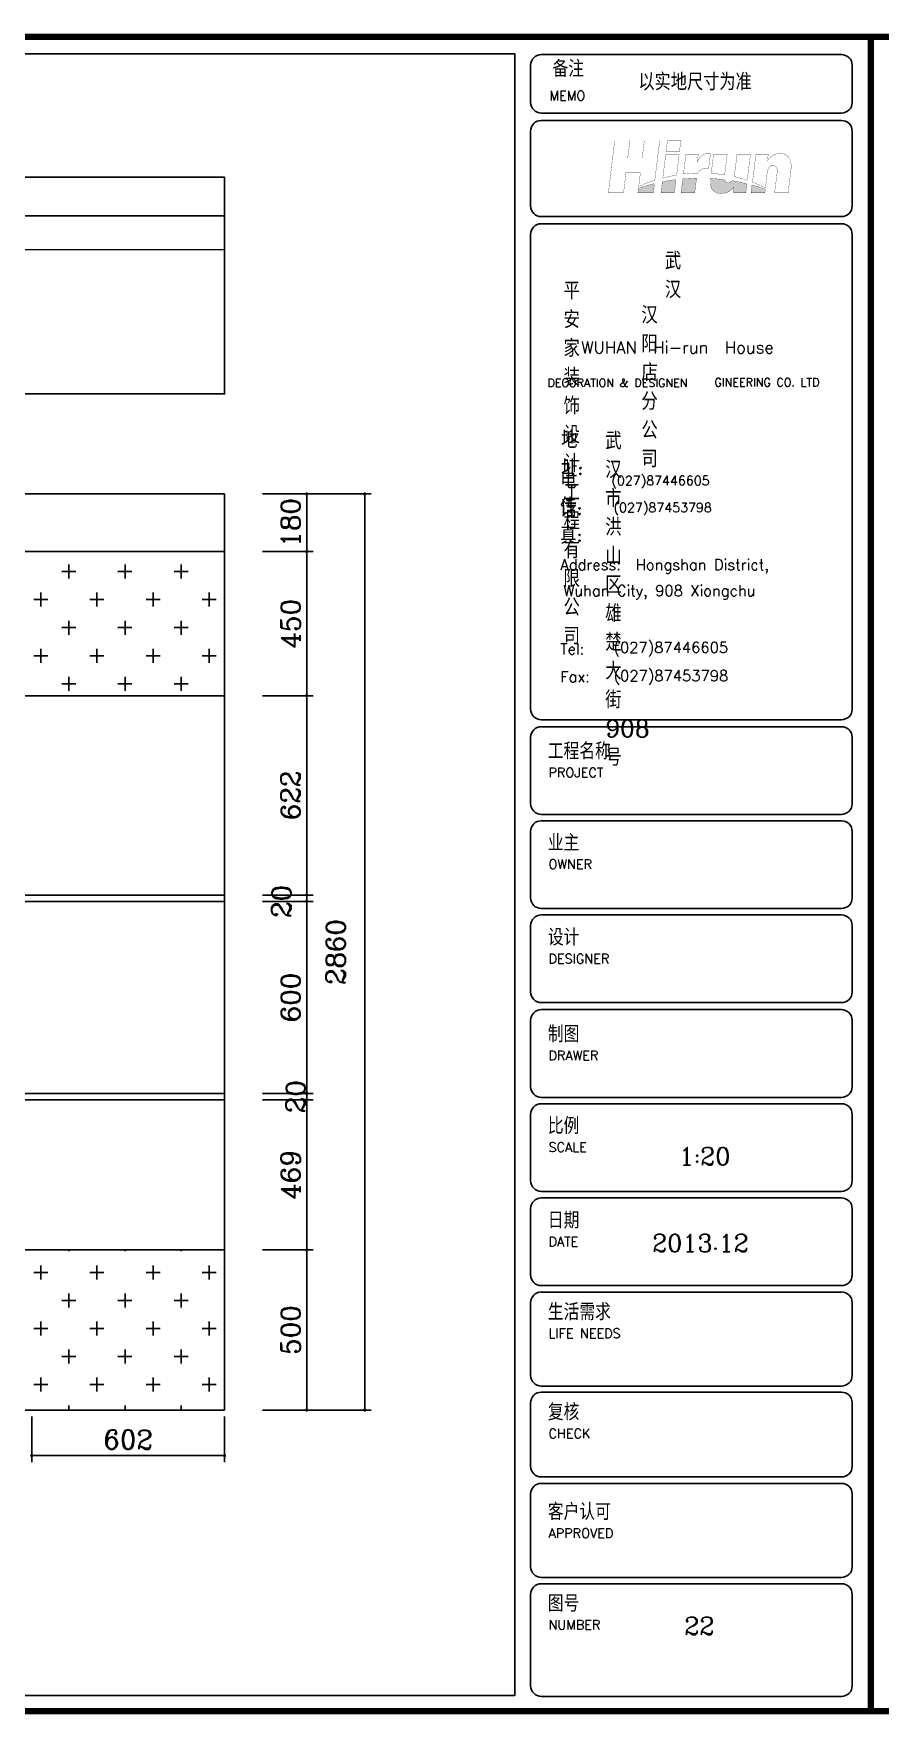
# Model space of a CAD drawing. Header units: millimetres. Extents: x 450898 to 533685, y -921830 to -458543.
# Drawn here: x 479666 to 482310, y -912629 to -907382 of the extents above; entities that cross this region are included whole.
import ezdxf

# ---------------------------------------------------------------- set-up
doc = ezdxf.new("R2010")
doc.units = ezdxf.units.MM
doc.header["$MEASUREMENT"] = 0
doc.header["$PDMODE"] = 3
doc.layers.get('0').update_dxf_attribs({"linetype": 'CONTINUOUS'})
doc.layers.get('DEFPOINTS').update_dxf_attribs({"linetype": 'CONTINUOUS'})
doc.layers.add('墙线', color=5, linetype='CONTINUOUS')
doc.layers.add('门窗', color=4, linetype='CONTINUOUS', lineweight=13)
doc.styles.add('HZXY', font='complex.shx', dxfattribs={"bigfont": 'HZXY.shx'})
doc.styles.add('ROMAND', font='romand')
doc.styles.get("Standard").update_dxf_attribs({"font": 'complex.shx', "bigfont": 'hzxy.shx'})
doc.dimstyles.new('DIM30', dxfattribs={"dimtxt": 60, "dimasz": 10, "dimexe": 20, "dimexo": 20, "dimgap": 20, "dimtad": 1, "dimdec": 0, "dimzin": 0, "dimdsep": 46, "dimtxsty": 'HZXY', "dimblk": 'DOT', "dimcen": 0, "dimclrd": 2, "dimclre": 2, "dimclrt": 2, "dimadec": 0, "dimazin": 0, "dimtfac": 1, "dimtdec": 0, "dimtmove": 2, "dimatfit": 3, "dimfxl": 0, "dimtolj": 1, "dimtzin": 0, "dimarcsym": 0})

# ---------------------------------------------------------------- blocks, each defined once
blk = doc.blocks.new('_DOT')
at = {"color": 0, "linetype": 'ByBlock'}
blk.add_line((-0.5, 0), (-1, 0), dxfattribs=at)
at = {"color": 0, "linetype": 'ByBlock', "const_width": 0.5}
blk.add_lwpolyline([(-0.25, 0, 1), (0.25, 0, 1)], format="xyb", close=True, dxfattribs=at)
blk = doc.blocks.new('*D719')
at = {"layer": 'DEFPOINTS', "color": 2, "lineweight": -2}
for p, q in [((479660.2, -911698.9), (479660.2, -911841)), ((480262.2, -911698.9), (480262.2, -911841)), ((479670.2, -911821), (480252.2, -911821))]:
    blk.add_line(p, q, dxfattribs=at)
at = {"layer": 'DEFPOINTS', "color": 0}
for p in [(479660.2, -911678.9), (480262.2, -911678.9), (480262.2, -911821)]:
    blk.add_point(p, dxfattribs=at)
at = {"layer": 'DEFPOINTS', "color": 2, "lineweight": -2, "xscale": 10, "yscale": 10, "zscale": 10, "rotation": 180}
blk.add_blockref('_DOT', (479660.2, -911821), dxfattribs=at)
at = {"layer": 'DEFPOINTS', "color": 2, "lineweight": -2, "xscale": 10, "yscale": 10, "zscale": 10}
blk.add_blockref('_DOT', (480262.2, -911821), dxfattribs=at)
at = {"layer": 'DEFPOINTS', "color": 2, "insert": (479961.2, -911771), "char_height": 60, "attachment_point": 5, "style": 'HZXY'}
blk.add_mtext('\\A1;602', dxfattribs=at)
blk = doc.blocks.new('*D720')
at = {"layer": 'DEFPOINTS', "color": 2, "lineweight": -2}
for p, q in [((480381, -911178.9), (480538.6, -911178.9)), ((480518.6, -911668.9), (480518.6, -911188.9)), ((480381, -911678.9), (480538.6, -911678.9))]:
    blk.add_line(p, q, dxfattribs=at)
at = {"layer": 'DEFPOINTS', "color": 0}
for p in [(480361, -911178.9), (480518.6, -911178.9), (480361, -911678.9)]:
    blk.add_point(p, dxfattribs=at)
at = {"layer": 'DEFPOINTS', "color": 2, "lineweight": -2, "xscale": 10, "yscale": 10, "zscale": 10}
for p, rotation in [((480518.6, -911178.9), 90), ((480518.6, -911678.9), 270)]:
    blk.add_blockref('_DOT', p, dxfattribs=dict(at, rotation=rotation))
at = {"layer": 'DEFPOINTS', "color": 2, "insert": (480468.6, -911428.9), "char_height": 60, "attachment_point": 5, "rotation": 90, "style": 'HZXY'}
blk.add_mtext('\\A1;500', dxfattribs=at)
blk = doc.blocks.new('*D721')
at = {"layer": 'DEFPOINTS', "color": 2, "lineweight": -2}
for p, q in [((480381, -910710.4), (480538.6, -910710.4)), ((480518.6, -911168.9), (480518.6, -910720.4)), ((480381, -911178.9), (480538.6, -911178.9))]:
    blk.add_line(p, q, dxfattribs=at)
at = {"layer": 'DEFPOINTS', "color": 0}
for p in [(480361, -910710.4), (480518.6, -910710.4), (480361, -911178.9)]:
    blk.add_point(p, dxfattribs=at)
at = {"layer": 'DEFPOINTS', "color": 2, "lineweight": -2, "xscale": 10, "yscale": 10, "zscale": 10}
for p, rotation in [((480518.6, -910710.4), 90), ((480518.6, -911178.9), 270)]:
    blk.add_blockref('_DOT', p, dxfattribs=dict(at, rotation=rotation))
at = {"layer": 'DEFPOINTS', "color": 2, "insert": (480468.6, -910944.7), "char_height": 60, "attachment_point": 5, "rotation": 90, "style": 'HZXY'}
blk.add_mtext('\\A1;469', dxfattribs=at)
blk = doc.blocks.new('*D722')
at = {"layer": 'DEFPOINTS', "color": 2, "lineweight": -2}
for p, q in [((480381, -910690.4), (480538.6, -910690.4)), ((480518.6, -910680.4), (480518.6, -910670.4)), ((480518.6, -910710.4), (480518.6, -910690.4)), ((480381, -910710.4), (480538.6, -910710.4)), ((480518.6, -910720.4), (480518.6, -910730.4))]:
    blk.add_line(p, q, dxfattribs=at)
at = {"layer": 'DEFPOINTS', "color": 0}
for p in [(480361, -910690.4), (480518.6, -910690.4), (480361, -910710.4)]:
    blk.add_point(p, dxfattribs=at)
at = {"layer": 'DEFPOINTS', "color": 2, "lineweight": -2, "xscale": 10, "yscale": 10, "zscale": 10}
for p, rotation in [((480518.6, -910690.4), 270), ((480518.6, -910710.4), 90)]:
    blk.add_blockref('_DOT', p, dxfattribs=dict(at, rotation=rotation))
at = {"layer": 'DEFPOINTS', "color": 2, "insert": (480484.3, -910700.4), "char_height": 60, "attachment_point": 5, "rotation": 90, "style": 'HZXY'}
blk.add_mtext('\\A1;20', dxfattribs=at)
blk = doc.blocks.new('*D723')
at = {"layer": 'DEFPOINTS', "color": 2, "lineweight": -2}
for p, q in [((480381, -910090.9), (480538.6, -910090.9)), ((480518.6, -910680.4), (480518.6, -910100.9)), ((480381, -910690.4), (480538.6, -910690.4))]:
    blk.add_line(p, q, dxfattribs=at)
at = {"layer": 'DEFPOINTS', "color": 0}
for p in [(480361, -910090.9), (480518.6, -910090.9), (480361, -910690.4)]:
    blk.add_point(p, dxfattribs=at)
at = {"layer": 'DEFPOINTS', "color": 2, "lineweight": -2, "xscale": 10, "yscale": 10, "zscale": 10}
for p, rotation in [((480518.6, -910090.9), 90), ((480518.6, -910690.4), 270)]:
    blk.add_blockref('_DOT', p, dxfattribs=dict(at, rotation=rotation))
at = {"layer": 'DEFPOINTS', "color": 2, "insert": (480468.6, -910390.7), "char_height": 60, "attachment_point": 5, "rotation": 90, "style": 'HZXY'}
blk.add_mtext('\\A1;600', dxfattribs=at)
blk = doc.blocks.new('*D724')
at = {"layer": 'DEFPOINTS', "color": 2, "lineweight": -2}
for p, q in [((480518.6, -910060.9), (480518.6, -910050.9)), ((480381, -910070.9), (480538.6, -910070.9)), ((480381, -910090.9), (480538.6, -910090.9)), ((480518.6, -910090.9), (480518.6, -910070.9)), ((480518.6, -910100.9), (480518.6, -910110.9))]:
    blk.add_line(p, q, dxfattribs=at)
at = {"layer": 'DEFPOINTS', "color": 0}
for p in [(480361, -910070.9), (480361, -910090.9), (480518.6, -910070.9)]:
    blk.add_point(p, dxfattribs=at)
at = {"layer": 'DEFPOINTS', "color": 2, "lineweight": -2, "xscale": 10, "yscale": 10, "zscale": 10}
for p, rotation in [((480518.6, -910070.9), 270), ((480518.6, -910090.9), 90)]:
    blk.add_blockref('_DOT', p, dxfattribs=dict(at, rotation=rotation))
at = {"layer": 'DEFPOINTS', "color": 2, "insert": (480439.8, -910090.9), "char_height": 60, "attachment_point": 5, "rotation": 90, "style": 'HZXY'}
blk.add_mtext('\\A1;20', dxfattribs=at)
blk = doc.blocks.new('*D725')
at = {"layer": 'DEFPOINTS', "color": 2, "lineweight": -2}
for p, q in [((480381, -909448.9), (480538.6, -909448.9)), ((480518.6, -910060.9), (480518.6, -909458.9)), ((480381, -910070.9), (480538.6, -910070.9))]:
    blk.add_line(p, q, dxfattribs=at)
at = {"layer": 'DEFPOINTS', "color": 0}
for p in [(480361, -909448.9), (480518.6, -909448.9), (480361, -910070.9)]:
    blk.add_point(p, dxfattribs=at)
at = {"layer": 'DEFPOINTS', "color": 2, "lineweight": -2, "xscale": 10, "yscale": 10, "zscale": 10}
for p, rotation in [((480518.6, -909448.9), 90), ((480518.6, -910070.9), 270)]:
    blk.add_blockref('_DOT', p, dxfattribs=dict(at, rotation=rotation))
at = {"layer": 'DEFPOINTS', "color": 2, "insert": (480468.6, -909759.9), "char_height": 60, "attachment_point": 5, "rotation": 90, "style": 'HZXY'}
blk.add_mtext('\\A1;622', dxfattribs=at)
blk = doc.blocks.new('*D726')
at = {"layer": 'DEFPOINTS', "color": 2, "lineweight": -2}
for p, q in [((480381, -908998.9), (480538.6, -908998.9)), ((480518.6, -909438.9), (480518.6, -909008.9)), ((480381, -909448.9), (480538.6, -909448.9))]:
    blk.add_line(p, q, dxfattribs=at)
at = {"layer": 'DEFPOINTS', "color": 0}
for p in [(480361, -908998.9), (480518.6, -908998.9), (480361, -909448.9)]:
    blk.add_point(p, dxfattribs=at)
at = {"layer": 'DEFPOINTS', "color": 2, "lineweight": -2, "xscale": 10, "yscale": 10, "zscale": 10}
for p, rotation in [((480518.6, -908998.9), 90), ((480518.6, -909448.9), 270)]:
    blk.add_blockref('_DOT', p, dxfattribs=dict(at, rotation=rotation))
at = {"layer": 'DEFPOINTS', "color": 2, "insert": (480468.6, -909223.9), "char_height": 60, "attachment_point": 5, "rotation": 90, "style": 'HZXY'}
blk.add_mtext('\\A1;450', dxfattribs=at)
blk = doc.blocks.new('*D727')
at = {"layer": 'DEFPOINTS', "color": 2, "lineweight": -2}
for p, q in [((480381, -908818.9), (480538.6, -908818.9)), ((480518.6, -908988.9), (480518.6, -908828.9)), ((480381, -908998.9), (480538.6, -908998.9))]:
    blk.add_line(p, q, dxfattribs=at)
at = {"layer": 'DEFPOINTS', "color": 0}
for p in [(480361, -908818.9), (480518.6, -908818.9), (480361, -908998.9)]:
    blk.add_point(p, dxfattribs=at)
at = {"layer": 'DEFPOINTS', "color": 2, "lineweight": -2, "xscale": 10, "yscale": 10, "zscale": 10}
for p, rotation in [((480518.6, -908818.9), 90), ((480518.6, -908998.9), 270)]:
    blk.add_blockref('_DOT', p, dxfattribs=dict(at, rotation=rotation))
at = {"layer": 'DEFPOINTS', "color": 2, "insert": (480468.6, -908908.9), "char_height": 60, "attachment_point": 5, "rotation": 90, "style": 'HZXY'}
blk.add_mtext('\\A1;180', dxfattribs=at)
blk = doc.blocks.new('*D728')
at = {"layer": 'DEFPOINTS', "color": 2, "lineweight": -2}
for p, q in [((480381, -908818.9), (480719.7, -908818.9)), ((480699.7, -911668.9), (480699.7, -908828.9)), ((480381, -911678.9), (480719.7, -911678.9))]:
    blk.add_line(p, q, dxfattribs=at)
at = {"layer": 'DEFPOINTS', "color": 0}
for p in [(480361, -908818.9), (480699.7, -908818.9), (480361, -911678.9)]:
    blk.add_point(p, dxfattribs=at)
at = {"layer": 'DEFPOINTS', "color": 2, "lineweight": -2, "xscale": 10, "yscale": 10, "zscale": 10}
for p, rotation in [((480699.7, -908818.9), 90), ((480699.7, -911678.9), 270)]:
    blk.add_blockref('_DOT', p, dxfattribs=dict(at, rotation=rotation))
at = {"layer": 'DEFPOINTS', "color": 2, "insert": (480609.6, -910248.9), "char_height": 60, "attachment_point": 5, "rotation": 90, "style": 'HZXY'}
blk.add_mtext('\\A1;2860', dxfattribs=at)
blk = doc.blocks.new('dty56ey6u76u')
h = blk.add_hatch(color=8)
h.paths.add_polyline_path([(152846, -147443, 0.008373), (152807, -147430, 0.012524), (152763, -147418), (152757, -147467), (152843, -147467)])
h.paths.add_polyline_path([(152731, -147410, 0.000978), (152687, -147400, 0.008202), (152639, -147391, -0.08076), (152632, -147397, -0.07009), (152625, -147400, -0.065952), (152611, -147401, -0.171138), (152599, -147397, -0.17102), (152592, -147385, 0.00912), (152548, -147380, 0.006727), (152504, -147377, 0.003583), (152503, -147387, 0.027491), (152503, -147407, 0.125398), (152515, -147446, 0.160866), (152544, -147467), (152600, -147467, 0.083032), (152626, -147454, 0.044846), (152641, -147443, 0.0269), (152650, -147431), (152646, -147467), (152724, -147467)])
h.paths.add_polyline_path([(152417, -147375, 0.005645), (152376, -147377, 0.006522), (152331, -147380), (152320, -147467), (152405, -147467)])
h.paths.add_polyline_path([(152289, -147384, 0.008787), (152246, -147390, 0.015086), (152203, -147398), (152195, -147467), (152278, -147467)])
h.paths.add_polyline_path([(152154, -147409, 0.011698), (152105, -147422, 0.006831), (152054, -147438), (152050, -147467), (152147, -147467)])
at = {"const_width": 1.59}
for points in [[(151906, -147139), (151866, -147467), (151961, -147467), (151976, -147341), (152066, -147341), (152056, -147427, -0.021361), (152111, -147404, -0.011006), (152156, -147388), (152187, -147139), (152091, -147139), (152077, -147249), (151987, -147249), (152001, -147139), (151906, -147139)], [(152350, -147228), (152335, -147349, -0.011867), (152377, -147345, -0.012997), (152427, -147343, -0.143936), (152446, -147321, -0.143683), (152474, -147314, -0.153668), (152483, -147317), (152492, -147317), (152503, -147223), (152499, -147223, -0.015573), (152497, -147222, 0.08379), (152493, -147221, 0.078886), (152473, -147223, 0.132596), (152444, -147241, 0.089043), (152421, -147276), (152427, -147228), (152350, -147228)], [(152766, -147400), (152787, -147228), (152864, -147228), (152860, -147265, -0.054355), (152881, -147242, -0.092924), (152910, -147225, -0.133066), (152954, -147223, -0.145597), (152986, -147238, -0.13647), (153003, -147267, -0.083603), (153007, -147314), (152988, -147467), (152904, -147467), (152919, -147346, 0.0455), (152920, -147326, 0.104986), (152916, -147308, 0.190303), (152904, -147298, 0.109725), (152891, -147296, 0.112267), (152876, -147301, 0.08735), (152867, -147312, 0.032594), (152862, -147324, 0.036354), (152858, -147339), (152847, -147435, 0.013342), (152803, -147415, 0.025843), (152766, -147400, 0.760251)], [(152224, -147228), (152206, -147374, -0.010557), (152247, -147364, -0.012892), (152292, -147356), (152308, -147228), (152224, -147228)], [(152523, -147228), (152508, -147345, -0.015908), (152550, -147349, -0.015358), (152592, -147355), (152608, -147228), (152523, -147228)], [(152669, -147228), (152661, -147297, 0.003215), (152656, -147334, -0.035874), (152651, -147365, -0.014819), (152695, -147376, -0.011975), (152733, -147388), (152753, -147228), (152669, -147228)], [(152054, -147438), (152050, -147467), (152147, -147467), (152154, -147409, 0.011698), (152105, -147422, 0.006831), (152054, -147438, -0.764062)], [(152203, -147398), (152195, -147467), (152278, -147467), (152289, -147384, 0.008787), (152246, -147390, 0.015086), (152203, -147398, -1.073063)], [(152331, -147380), (152320, -147467), (152405, -147467), (152417, -147375, 0.005645), (152376, -147377, 0.006522), (152331, -147380, -0.577686)], [(152731, -147410), (152724, -147467), (152646, -147467), (152650, -147431, -0.0269), (152641, -147443, -0.044846), (152626, -147454, -0.098409), (152595, -147468, -0.092639), (152556, -147470, -0.217932), (152515, -147446, -0.125398), (152503, -147407, -0.027491), (152503, -147387, -0.003583), (152504, -147377, -0.006727), (152548, -147380, -0.00912), (152592, -147385, 0.17102), (152599, -147397, 0.171138), (152611, -147401, 0.065952), (152625, -147400, 0.07009), (152632, -147397, 0.08076), (152639, -147391, -0.008202), (152687, -147400, -0.000978), (152731, -147410, 1.199229)], [(152763, -147418), (152757, -147467), (152843, -147467), (152846, -147443, 0.008373), (152807, -147430, 0.012524), (152763, -147418, -1.421416)]]:
    blk.add_lwpolyline(points, format="xyb", dxfattribs=at)
blk.add_lwpolyline([(152235, -147140), (152227, -147208), (152310, -147208), (152319, -147140), (152235, -147140)], dxfattribs=at)

msp = doc.modelspace()

# ---------------------------------------------------------------- linework, layer by layer
at = {"color": 4}
for p, q in [((481217.6, -907480.6), (481217.6, -907596.5)), ((482188.1, -907447.2), (481251, -907447.2)), ((482221.5, -907596.5), (482221.5, -907480.6)), ((482188.1, -907629.8), (481251, -907629.8)), ((481217.6, -907686.4), (481217.6, -907919.9)), ((482188.1, -907653), (481251, -907653)), ((482221.5, -907919.9), (482221.5, -907686.4)), ((482188.1, -907953.3), (481251, -907953.3)), ((481217.6, -908008.9), (481217.6, -909490.6)), ((482188.1, -907975.5), (481251, -907975.5)), ((482221.5, -909490.6), (482221.5, -908008.9)), ((482188.1, -909524), (481251, -909524)), ((481217.6, -909578.8), (481217.6, -909785.8)), ((481251, -909545.4), (482188.1, -909545.4)), ((482221.5, -909785.8), (482221.5, -909578.8)), ((481251, -909819.2), (482188.1, -909819.2)), ((481251, -909839.2), (482188.1, -909839.2)), ((481217.6, -909872.6), (481217.6, -910079.6)), ((482221.5, -910079.6), (482221.5, -909872.6)), ((481251, -910113), (482188.1, -910113)), ((481217.6, -910166.4), (481217.6, -910373.4)), ((481251, -910133), (482188.1, -910133)), ((482221.5, -910373.4), (482221.5, -910166.4)), ((481251, -910406.8), (482188.1, -910406.8)), ((481251, -910428.8), (482188.1, -910428.8)), ((481217.6, -910462.2), (481217.6, -910669.2)), ((482221.5, -910669.2), (482221.5, -910462.2)), ((481251, -910702.5), (482188.1, -910702.5)), ((481251, -910722.6), (482188.1, -910722.6)), ((481217.6, -910756), (481217.6, -910962.9)), ((482221.5, -910962.9), (482221.5, -910756)), ((481251, -910996.3), (482188.1, -910996.3)), ((481217.6, -911049.8), (481217.6, -911256.7)), ((481251, -911016.4), (482188.1, -911016.4)), ((482221.5, -911256.7), (482221.5, -911049.8)), ((481251, -911290.1), (482188.1, -911290.1)), ((481251, -911310.2), (482188.1, -911310.2)), ((481217.6, -911343.5), (481217.6, -911570.6)), ((482221.5, -911570.6), (482221.5, -911343.5)), ((481251, -911604), (482188.1, -911604)), ((481251, -911622.8), (482188.1, -911622.8)), ((481217.6, -911656.2), (481217.6, -911854.1)), ((482221.5, -911854.1), (482221.5, -911656.2)), ((481251, -911887.5), (482188.1, -911887.5)), ((481217.6, -911940.9), (481217.6, -912167.9)), ((481251, -911907.5), (482188.1, -911907.5)), ((482221.5, -912167.9), (482221.5, -911940.9)), ((481251, -912201.3), (482188.1, -912201.3)), ((481217.6, -912254.3), (481217.6, -912539.4)), ((481251, -912220.9), (482188.1, -912220.9)), ((482221.5, -912539.4), (482221.5, -912254.3)), ((481251, -912572.8), (482188.1, -912572.8))]:
    msp.add_line(p, q, dxfattribs=at)
at = {"const_width": 19.9}
for points in [[(475077.6, -912618.8), (482279.5, -912618.8), (482279.5, -907391.9), (475077.6, -907391.9)], [(482279.5, -912618.8), (489481.5, -912618.8), (489481.5, -907391.9), (482279.5, -907391.9)]]:
    msp.add_lwpolyline(points, close=True, dxfattribs=at)
at = {"color": 4}
msp.add_lwpolyline([(475127.6, -907445.2), (475127.6, -912569.8), (481167.9, -912569.8), (481167.9, -907445.2)], close=True, dxfattribs=at)
for centre, start, end in [((481251, -907480.6), 90, 180), ((482188.1, -907480.6), 0, 90), ((481251, -907596.5), 180, 270), ((482188.1, -907596.5), 270, 0), ((481251, -907686.4), 90, 180), ((482188.1, -907686.4), 0, 90), ((481251, -907919.9), 180, 270), ((482188.1, -907919.9), 270, 0), ((481251, -908008.9), 90, 180), ((482188.1, -908008.9), 0, 90), ((481251, -909490.6), 180, 270), ((482188.1, -909490.6), 270, 0), ((481251, -909578.8), 90, 180), ((482188.1, -909578.8), 0, 90), ((481251, -909785.8), 180, 270), ((482188.1, -909785.8), 270, 0), ((481251, -909872.6), 90, 180), ((482188.1, -909872.6), 0, 90), ((481251, -910079.6), 180, 270), ((482188.1, -910079.6), 270, 0), ((481251, -910166.4), 90, 180), ((482188.1, -910166.4), 0, 90), ((481251, -910373.4), 180, 270), ((482188.1, -910373.4), 270, 0), ((481251, -910462.2), 90, 180), ((482188.1, -910462.2), 0, 90), ((481251, -910669.2), 180, 270), ((482188.1, -910669.2), 270, 0), ((481251, -910756), 90, 180), ((482188.1, -910756), 0, 90), ((481251, -910962.9), 180, 270), ((482188.1, -910962.9), 270, 0), ((481251, -911049.8), 90, 180), ((482188.1, -911049.8), 0, 90), ((481251, -911256.7), 180, 270), ((482188.1, -911256.7), 270, 0), ((481251, -911343.5), 90, 180), ((482188.1, -911343.5), 0, 90), ((481251, -911570.6), 180, 270), ((482188.1, -911570.6), 270, 0), ((481251, -911656.2), 90, 180), ((482188.1, -911656.2), 0, 90), ((481251, -911854.1), 180, 270), ((482188.1, -911854.1), 270, 0), ((481251, -911940.9), 90, 180), ((482188.1, -911940.9), 0, 90), ((481251, -912167.9), 180, 270), ((482188.1, -912167.9), 270, 0), ((481251, -912254.3), 90, 180), ((482188.1, -912254.3), 0, 90), ((481251, -912539.4), 180, 270), ((482188.1, -912539.4), 270, 0)]:
    msp.add_arc(centre, 33.4, start, end, dxfattribs=at)
at = {"layer": 'DEFPOINTS', "color": 44}
for p, q in [((476092.2, -908506.4), (480262.2, -908506.4)), ((479754.5, -909061.3), (479798.2, -909061.3)), ((479776.4, -909083.2), (479776.4, -909039.5)), ((479929.5, -909061.3), (479973.2, -909061.3)), ((479951.4, -909083.2), (479951.4, -909039.5)), ((480104.5, -909061.3), (480148.2, -909061.3)), ((480126.4, -909083.2), (480126.4, -909039.5)), ((479667, -909148.8), (479710.7, -909148.8)), ((479688.9, -909170.7), (479688.9, -909127)), ((479842, -909148.8), (479885.7, -909148.8)), ((479863.9, -909170.7), (479863.9, -909127)), ((480017, -909148.8), (480060.7, -909148.8)), ((480038.9, -909170.7), (480038.9, -909127)), ((480192, -909148.8), (480235.7, -909148.8)), ((480213.9, -909170.7), (480213.9, -909127)), ((479776.4, -909258.2), (479776.4, -909214.5)), ((479951.4, -909258.2), (479951.4, -909214.5)), ((480126.4, -909258.2), (480126.4, -909214.5)), ((479754.5, -909236.3), (479798.2, -909236.3)), ((479929.5, -909236.3), (479973.2, -909236.3)), ((480104.5, -909236.3), (480148.2, -909236.3)), ((479667, -909323.8), (479710.7, -909323.8)), ((479688.9, -909345.7), (479688.9, -909302)), ((479842, -909323.8), (479885.7, -909323.8)), ((479863.9, -909345.7), (479863.9, -909302)), ((480017, -909323.8), (480060.7, -909323.8)), ((480038.9, -909345.7), (480038.9, -909302)), ((480192, -909323.8), (480235.7, -909323.8)), ((480213.9, -909345.7), (480213.9, -909302)), ((479754.5, -909411.3), (479798.2, -909411.3)), ((479776.4, -909433.2), (479776.4, -909389.5)), ((479929.5, -909411.3), (479973.2, -909411.3)), ((479951.4, -909433.2), (479951.4, -909389.5)), ((480104.5, -909411.3), (480148.2, -909411.3)), ((480126.4, -909433.2), (480126.4, -909389.5)), ((479776.4, -911183.2), (479776.4, -911178.9)), ((479951.4, -911183.2), (479951.4, -911178.9)), ((480126.4, -911183.2), (480126.4, -911178.9)), ((479667, -911248.8), (479710.7, -911248.8)), ((479688.9, -911270.7), (479688.9, -911227)), ((479842, -911248.8), (479885.7, -911248.8)), ((479863.9, -911270.7), (479863.9, -911227)), ((480017, -911248.8), (480060.7, -911248.8)), ((480038.9, -911270.7), (480038.9, -911227)), ((480192, -911248.8), (480235.7, -911248.8)), ((480213.9, -911270.7), (480213.9, -911227)), ((479776.4, -911358.2), (479776.4, -911314.5)), ((479951.4, -911358.2), (479951.4, -911314.5)), ((480126.4, -911358.2), (480126.4, -911314.5)), ((479754.5, -911336.3), (479798.2, -911336.3)), ((479929.5, -911336.3), (479973.2, -911336.3)), ((480104.5, -911336.3), (480148.2, -911336.3)), ((479667, -911423.8), (479710.7, -911423.8)), ((479688.9, -911445.7), (479688.9, -911402)), ((479842, -911423.8), (479885.7, -911423.8)), ((479863.9, -911445.7), (479863.9, -911402)), ((480017, -911423.8), (480060.7, -911423.8)), ((480038.9, -911445.7), (480038.9, -911402)), ((480192, -911423.8), (480235.7, -911423.8)), ((480213.9, -911445.7), (480213.9, -911402)), ((479754.5, -911511.3), (479798.2, -911511.3)), ((479776.4, -911533.2), (479776.4, -911489.5)), ((479929.5, -911511.3), (479973.2, -911511.3)), ((479951.4, -911533.2), (479951.4, -911489.5)), ((480104.5, -911511.3), (480148.2, -911511.3)), ((480126.4, -911533.2), (480126.4, -911489.5)), ((479688.9, -911620.7), (479688.9, -911577)), ((479863.9, -911620.7), (479863.9, -911577)), ((480038.9, -911620.7), (480038.9, -911577)), ((480213.9, -911620.7), (480213.9, -911577)), ((479667, -911598.8), (479710.7, -911598.8)), ((479842, -911598.8), (479885.7, -911598.8)), ((480017, -911598.8), (480060.7, -911598.8)), ((480192, -911598.8), (480235.7, -911598.8)), ((479776.4, -911678.9), (479776.4, -911664.5)), ((479951.4, -911678.9), (479951.4, -911664.5)), ((480126.4, -911678.9), (480126.4, -911664.5))]:
    msp.add_line(p, q, dxfattribs=at)
at = {"layer": 'DEFPOINTS'}
for p, q in [((480262.2, -908818.9), (475852.2, -908818.9)), ((480262.2, -908818.9), (480262.2, -911678.9)), ((480262.2, -908998.9), (476092.2, -908998.9)), ((480262.2, -909448.9), (476962.2, -909448.9)), ((476962.2, -910070.9), (480262.2, -910070.9)), ((476962.2, -910090.9), (480262.2, -910090.9)), ((476962.2, -910690.4), (480262.2, -910690.4)), ((476962.2, -910710.4), (480262.2, -910710.4)), ((476962.2, -911178.9), (480262.2, -911178.9)), ((475852.2, -911678.9), (480262.2, -911678.9))]:
    msp.add_line(p, q, dxfattribs=at)
msp.add_lwpolyline([(475852.2, -907830.4), (480262.2, -907830.4), (480262.2, -908506.4), (475852.2, -908506.4)], close=True, dxfattribs=at)
at = {"layer": '墙线'}
for p, q in [((480142.2, -907830.4), (475852.2, -907830.4)), ((476962.2, -907950.4), (480262.2, -907950.4))]:
    msp.add_line(p, q, dxfattribs=at)
at = {"layer": '门窗'}
msp.add_lwpolyline([(476962.2, -907950.4), (480262.2, -907950.4), (480262.2, -908056.4), (476962.2, -908056.4)], close=True, dxfattribs=at)

# ---------------------------------------------------------------- block references
at = {"color": 1, "xscale": 0.5, "yscale": 0.5, "zscale": 0.5}
msp.add_blockref('dty56ey6u76u', (405527.3, -834145.6), dxfattribs=at)

# ---------------------------------------------------------------- texts
for s, height, style, p in [('备注', 51.77, 'HZXY', (481286, -907517.6)), ('以实地尺寸为准', 53.2, 'HZXY', (481554.1, -907559)), ('MEMO', 29.38, 'ROMAND', (481276.3, -907590.3)), ('WUHAN  Hi-run  House', 37.498, 'HZXY', (481375.5, -908380.1, -577.1)), ('DECORATION & DESIGNEN', 25.491, 'HZXY', (481270.4, -908484.6, -577.1)), ('GINEERING CO. LTD', 25.491, 'HZXY', (481791.6, -908483.2, -577.1)), ('(027)87446605', 28.856, 'HZXY', (481469.8, -908791.7, -494.7)), (' (027)87453798', 28.856, 'HZXY', (481456.7, -908875.7, -494.7)), ('Address:  Hongshan District, ', 33.666, 'HZXY', (481310.7, -909056.6, -577.1)), (' Wuhan City, 908 Xiongchu  ', 33.666, 'HZXY', (481296.2, -909137.6)), (' (027)87446605', 33.666, 'HZXY', (481453.3, -909314.8, -395.7)), (' (027)87453798', 33.666, 'HZXY', (481453.7, -909403.1, -494.7)), ('工程名称', 51.77, 'HZXY', (481271.4, -909647.8)), ('PROJECT', 29.38, 'ROMAND', (481273.4, -909703.3)), ('业主', 51.77, 'HZXY', (481271.4, -909933.9)), ('OWNER', 29.38, 'ROMAND', (481273.4, -909989.5)), ('设计', 51.77, 'HZXY', (481271.4, -910228.8)), ('DESIGNER', 29.38, 'ROMAND', (481273.4, -910284.4)), ('制图', 51.77, 'HZXY', (481271.4, -910531.1)), ('DRAWER', 29.38, 'ROMAND', (481273.4, -910586.7)), ('比例', 51.77, 'HZXY', (481271.4, -910817.3)), ('SCALE', 29.38, 'ROMAND', (481273.4, -910872.9)), ('日期', 51.77, 'HZXY', (481271.4, -911112.2)), ('DATE', 29.38, 'ROMAND', (481273.4, -911167.8)), ('复核', 51.77, 'HZXY', (481271.4, -911711)), ('CHECK', 29.38, 'ROMAND', (481273.4, -911766.6)), ('客户认可', 51.77, 'HZXY', (481271.4, -912022.2)), ('APPROVED', 29.38, 'ROMAND', (481273.4, -912077.8)), ('图号', 51.77, 'HZXY', (481271.4, -912308.3)), ('NUMBER', 29.38, 'ROMAND', (481273.4, -912363.9))]:
    msp.add_text(s, height=height, dxfattribs=dict(style=style)).set_placement(p)
for s, p in [('1:20', (481680.9, -910913.8)), ('2013.12', (481596.9, -911184.9)), ('22', (481697.4, -912380.1))]:
    msp.add_text(s, height=55).set_placement(p)
at = {"color": 2}
for s, height, style, p in [('生活需求', 51.77, 'HZXY', (481271.4, -911398.3)), ('LIFE NEEDS', 29.38, 'ROMAND', (481273.4, -911453.9))]:
    msp.add_text(s, height=height, dxfattribs=dict(at, style=style)).set_placement(p)
at = {"attachment_point": 1, "style": 'HZXY'}
for s, insert, char_height, width in [('武汉', (481636.5, -908064.3, -577.1), 53.87, 0.285), ('平安家装饰设计工程有限公司', (481320.4, -908157.9, -577.1), 53.865, 0.337), ('汉阳店分公司', (481563.4, -908233.4, -577.1), 53.87, 0.25), ('地址:', (481312.6, -908622.7, -577.1), 53.87, 0.337), ('武汉市洪山区雄楚大街908号', (481450.6, -908626.2, -577.1), 53.865, 0.285), ('电话:', (481310, -908748.5, -577.1), 53.87, 0.337), ('传真:', (481310, -908831.1, -577.1), 53.87, 0.337), ('Tel:', (481310, -909286, -577.1), 33.67, 0.337), ('Fax:', (481310, -909372.7, -577.1), 33.67, 0.337)]:
    msp.add_mtext(s, dxfattribs=dict(at, insert=insert, char_height=char_height, width=width))

# ---------------------------------------------------------------- dimensions: what is measured, and where the dimension line sits
at = {"layer": 'DEFPOINTS', "color": 44}
for base, p1, p2, picture, middle in [((480518.6, -908818.9), (480361, -908998.9), (480361, -908818.9), '*D727', (480468.6, -908908.9)), ((480518.6, -908998.9), (480361, -909448.9), (480361, -908998.9), '*D726', (480468.6, -909223.9)), ((480518.6, -909448.9), (480361, -910070.9), (480361, -909448.9), '*D725', (480468.6, -909759.9)), ((480518.5876797, -910090.9211035), (480361.0051903, -910690.4211035), (480361.0051903, -910090.9211035), '*D723', (480468.5876797, -910390.6711035)), ((480518.5876797, -910710.4211035), (480361.0051903, -911178.9211035), (480361.0051903, -910710.4211035), '*D721', (480468.5876797, -910944.6711035)), ((480518.6, -911178.9), (480361, -911678.9), (480361, -911178.9), '*D720', (480468.6, -911428.9))]:
    dim = msp.add_linear_dim(base=base, p1=p1, p2=p2, angle=90, dimstyle='DIM30', dxfattribs=at)
    dim.commit()
    dim.dimension.update_dxf_attribs({"geometry": picture, "text_midpoint": middle})
for base, p1, p2, picture, middle in [((480699.7, -908818.9), (480361, -911678.9), (480361, -908818.9), '*D728', (480609.6, -910248.9)), ((480518.6, -910070.9), (480361, -910090.9), (480361, -910070.9), '*D724', (480439.8, -910090.9)), ((480518.6, -910690.4), (480361, -910710.4), (480361, -910690.4), '*D722', (480484.3, -910700.4))]:
    dim = msp.add_linear_dim(base=base, p1=p1, p2=p2, angle=90, dimstyle='DIM30', dxfattribs=at)
    dim.commit()
    dim.dimension.update_dxf_attribs({"geometry": picture, "text_midpoint": middle, "dimtype": 160})
dim = msp.add_linear_dim(base=(480262.2, -911821), p1=(479660.2, -911678.9), p2=(480262.2, -911678.9), dimstyle='DIM30', dxfattribs=at)
dim.commit()
dim.dimension.update_dxf_attribs({"geometry": '*D719', "text_midpoint": (479961.2, -911771)})

doc.saveas('drawing.dxf')
